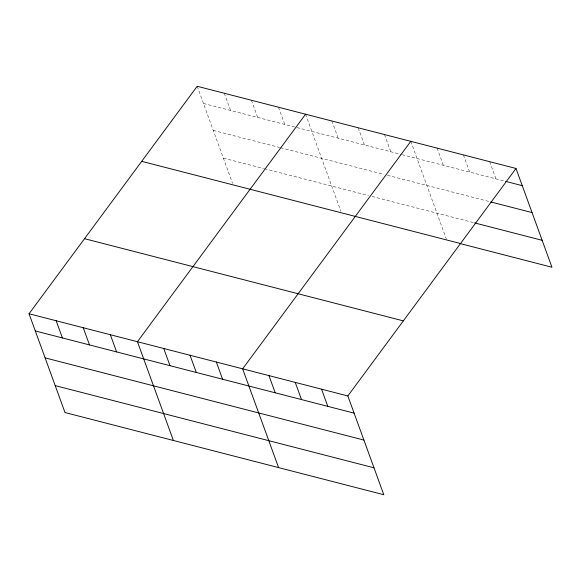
<?xml version="1.0" encoding="UTF-8"?>
<svg xmlns="http://www.w3.org/2000/svg" width="581" height="581" viewBox="0 0 581 581"><rect width="100%" height="100%" fill="white"/><g stroke="black" fill="none" stroke-linecap="round" stroke-linejoin="round"><path stroke-width="0.44" stroke-dasharray="2.9 2.18" d="M203.459 103.462L401.268 154.459M402.146 154.684L504.722 181.134M213.256 130.384L279.693 147.516M280.565 147.741L383.896 174.38M387.404 175.28L489.972 201.73M223.358 158.126L263.563 168.49M264.442 168.715L368.565 195.565M372.072 196.465L474.648 222.915M489.696 161.678L495.956 178.868M463.398 154.895L469.651 172.092M437.094 148.119L443.354 165.309M410.796 141.336L446.44 239.278M384.491 134.552L390.752 151.75M358.194 127.776L364.454 144.967M331.889 120.993L338.149 138.184M305.591 114.21L340.931 211.31M278.495 107.224L284.748 124.421M251.399 100.237L257.652 117.435M224.295 93.251L230.555 110.448M197.199 86.271L232.545 183.371"/><path stroke-width="0.87" d="M29.05 313.762L347.845 395.952L383.801 494.729L65.007 412.539L29.05 313.762L197.199 86.271L515.993 168.461L551.95 267.238L459.898 243.512M305.591 114.21L137.443 341.701L173.392 440.485M410.796 141.336L242.64 368.826L278.597 467.611M347.845 395.952L515.993 168.461M505.593 181.359L522.254 185.651M490.851 201.956L532.051 212.573M474.648 222.915L542.153 240.316M141.713 161.336L460.508 243.533M84.543 238.689L403.337 320.879M35.31 330.952L354.105 413.142M45.107 357.874L363.902 440.064M55.202 385.617L373.997 467.807M321.547 389.168L327.8 406.359M295.242 382.385L301.503 399.583M268.945 375.609L275.198 392.8M216.343 362.043L222.603 379.24M190.038 355.267L196.298 372.457M163.74 348.484L170.001 365.681M110.339 334.714L116.599 351.912M83.243 327.728L89.503 344.925M56.146 320.748L62.407 337.939"/></g></svg>
